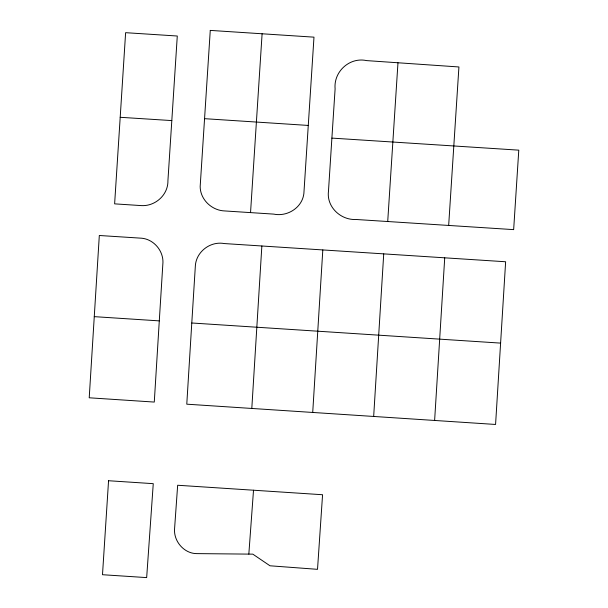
<?xml version="1.0" encoding="UTF-8"?>
<svg xmlns="http://www.w3.org/2000/svg" width="608" height="608" viewBox="0 0 608 608"><rect width="100%" height="100%" fill="white"/><g stroke="black" fill="none" stroke-linecap="round" stroke-linejoin="round"><path stroke-width="0.91" d="M159.288 320.88L154.28 402.07L89.216 397.792L99.317 235.494L141.824 238.222C154.371 239.491 164.198 251.75 162.83 264.282L159.288 320.88L94.263 316.646M191.786 322.992L186.778 404.183L495.573 424.46L505.636 261.759L224.238 243.557C210.444 240.958 196.338 251.628 195.366 265.666L191.786 322.992L500.627 343.11M251.803 408.462L261.858 245.997M312.717 412.452L322.81 249.949M373.669 416.442L383.724 253.901M434.621 420.47L444.722 257.807M120.202 117.291L114.623 203.855L141.459 205.61C155.352 206.37 168.211 194.849 167.922 180.728L177.285 36.016L125.62 32.68L120.202 117.291L171.828 120.589M250.542 212.61L262.101 33.782M331.892 138.1L328.472 191.193C326.39 206.933 340.761 220.324 356.121 219.488L513.654 229.626L518.784 150.153L331.892 138.1L335.107 88.829C333.48 71.615 349.691 56.848 366.624 60.61L458.926 66.964L448.666 225.439M397.974 62.768L387.714 221.525M248.832 554.108L252.822 554.146L269.998 565.79L317.52 569.331L322.567 494.737L177.658 485.252L174.519 529.515C173.964 541.766 184.429 553.713 196.916 553.614L248.832 554.108L253.513 490.223M204.569 118.674L308.279 125.438M108.558 480.73L102.494 574.712L146.665 577.6L153.262 483.664L108.558 480.73M210.269 30.4L200.169 186.55C200.268 199.629 211.82 210.49 224.686 210.938L273.744 214.115C287.379 216.957 302.275 207.647 303.878 193.473L313.979 37.156L210.269 30.4"/></g></svg>
